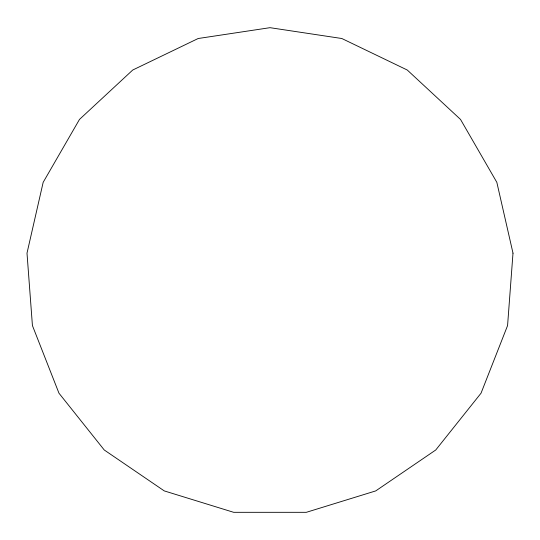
<?xml version="1.0" encoding="UTF-8"?>
<svg xmlns="http://www.w3.org/2000/svg" width="540" height="540" viewBox="0 0 540 540"><rect width="100%" height="100%" fill="white"/><g stroke="black" fill="none" stroke-linecap="round" stroke-linejoin="round"><path stroke-width="0.81" d="M513 253.152L507.573 325.586L481.032 393.201L435.746 449.989L375.732 490.907L306.322 512.318L233.678 512.318L164.268 490.907L104.254 449.989L58.968 393.201L32.427 325.586L27 253.152L43.166 182.331L79.481 119.428L132.732 70.025L198.173 38.509L270 27.682L341.827 38.509L407.268 70.025L460.519 119.428L496.834 182.331L513 253.152"/></g></svg>
